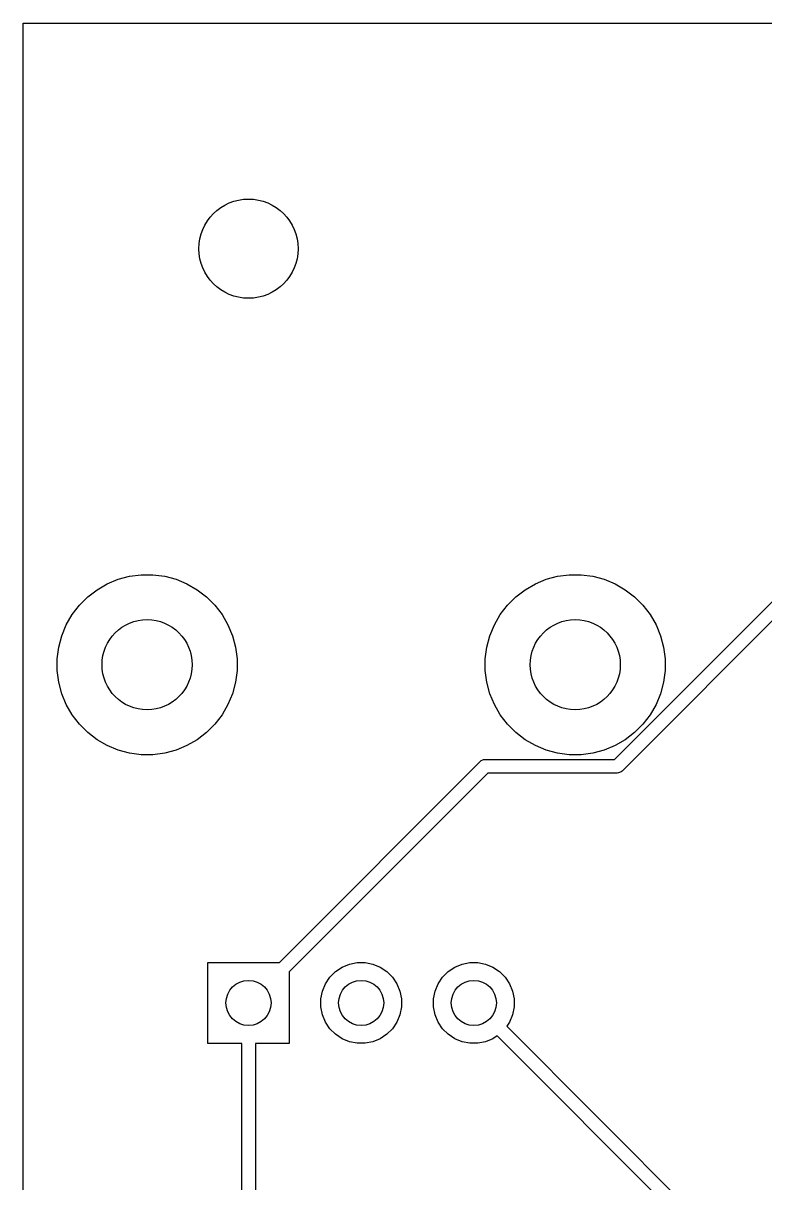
# Model space of a CAD drawing. Extents: x 119.8 to 199.8, y -185.2 to -95.2.
# Drawn here: x 119.76 to 136.21, y -120.88 to -95.16 of the extents above; entities that cross this region are included whole.
import ezdxf

# ---------------------------------------------------------------- set-up
doc = ezdxf.new("R2010")
doc.units = 0
doc.layers.add('BLACK', color=7, linetype='CONTINUOUS')

msp = doc.modelspace()

# ---------------------------------------------------------------- linework, layer by layer
at = {"layer": 'BLACK', "linetype": 'CONTINUOUS'}
for p, q in [((119.7556, -185.1644), (119.7556, -95.1644)), ((119.7556, -95.1644), (199.7556, -95.1644)), ((121.862721, -107.49554), (122.115419, -107.427829)), ((122.115419, -107.427829), (122.374794, -107.393682)), ((122.374794, -107.393682), (122.636406, -107.393682)), ((122.636406, -107.393682), (122.895781, -107.427829)), ((122.895781, -107.427829), (123.148479, -107.49554)), ((131.362721, -107.49554), (131.615419, -107.427829)), ((131.615419, -107.427829), (131.874794, -107.393682)), ((131.874794, -107.393682), (132.136406, -107.393682)), ((132.136406, -107.393682), (132.395781, -107.427829)), ((132.395781, -107.427829), (132.648479, -107.49554)), ((121.186908, -107.88572), (121.39446, -107.726461)), ((121.39446, -107.726461), (121.621023, -107.595655)), ((121.621023, -107.595655), (121.862721, -107.49554)), ((123.148479, -107.49554), (123.390177, -107.595655)), ((123.390177, -107.595655), (123.61674, -107.726461)), ((123.61674, -107.726461), (123.824292, -107.88572)), ((130.686908, -107.88572), (130.89446, -107.726461)), ((130.89446, -107.726461), (131.121023, -107.595655)), ((131.121023, -107.595655), (131.362721, -107.49554)), ((132.648479, -107.49554), (132.890177, -107.595655)), ((132.876526, -111.492), (136.843, -107.525526)), ((132.890177, -107.595655), (133.11674, -107.726461)), ((137.099066, -107.693724), (133.044724, -111.748066)), ((133.11674, -107.726461), (133.324292, -107.88572)), ((121.00192, -108.070708), (121.186908, -107.88572)), ((123.824292, -107.88572), (124.00928, -108.070708)), ((130.50192, -108.070708), (130.686908, -107.88572)), ((133.324292, -107.88572), (133.50928, -108.070708)), ((120.842661, -108.27826), (121.00192, -108.070708)), ((124.00928, -108.070708), (124.168539, -108.27826)), ((130.342661, -108.27826), (130.50192, -108.070708)), ((133.50928, -108.070708), (133.668539, -108.27826)), ((120.61174, -108.746521), (120.711855, -108.504823)), ((120.711855, -108.504823), (120.842661, -108.27826)), ((124.168539, -108.27826), (124.299345, -108.504823)), ((124.299345, -108.504823), (124.39946, -108.746521)), ((130.11174, -108.746521), (130.211855, -108.504823)), ((130.211855, -108.504823), (130.342661, -108.27826)), ((133.668539, -108.27826), (133.799345, -108.504823)), ((133.799345, -108.504823), (133.89946, -108.746521)), ((120.544029, -108.999219), (120.61174, -108.746521)), ((124.39946, -108.746521), (124.467171, -108.999219)), ((130.044029, -108.999219), (130.11174, -108.746521)), ((133.89946, -108.746521), (133.967171, -108.999219)), ((120.509882, -109.258594), (120.544029, -108.999219)), ((124.467171, -108.999219), (124.501318, -109.258594)), ((130.009882, -109.258594), (130.044029, -108.999219)), ((133.967171, -108.999219), (134.001318, -109.258594)), ((120.509882, -109.520206), (120.509882, -109.258594)), ((124.501318, -109.258594), (124.501318, -109.520206)), ((130.009882, -109.520206), (130.009882, -109.258594)), ((134.001318, -109.258594), (134.001318, -109.520206)), ((120.544029, -109.779581), (120.509882, -109.520206)), ((124.501318, -109.520206), (124.467171, -109.779581)), ((130.044029, -109.779581), (130.009882, -109.520206)), ((134.001318, -109.520206), (133.967171, -109.779581)), ((120.61174, -110.032279), (120.544029, -109.779581)), ((124.467171, -109.779581), (124.39946, -110.032279)), ((130.11174, -110.032279), (130.044029, -109.779581)), ((133.967171, -109.779581), (133.89946, -110.032279)), ((120.711855, -110.273977), (120.61174, -110.032279)), ((124.39946, -110.032279), (124.299345, -110.273977)), ((130.211855, -110.273977), (130.11174, -110.032279)), ((133.89946, -110.032279), (133.799345, -110.273977)), ((120.842661, -110.50054), (120.711855, -110.273977)), ((124.299345, -110.273977), (124.168539, -110.50054)), ((130.342661, -110.50054), (130.211855, -110.273977)), ((133.799345, -110.273977), (133.668539, -110.50054)), ((121.00192, -110.708092), (120.842661, -110.50054)), ((124.168539, -110.50054), (124.00928, -110.708092)), ((130.50192, -110.708092), (130.342661, -110.50054)), ((133.668539, -110.50054), (133.50928, -110.708092)), ((121.186908, -110.89308), (121.00192, -110.708092)), ((124.00928, -110.708092), (123.824292, -110.89308)), ((130.686908, -110.89308), (130.50192, -110.708092)), ((133.50928, -110.708092), (133.324292, -110.89308)), ((121.39446, -111.052339), (121.186908, -110.89308)), ((121.621023, -111.183145), (121.39446, -111.052339)), ((123.61674, -111.052339), (123.390177, -111.183145)), ((123.824292, -110.89308), (123.61674, -111.052339)), ((130.89446, -111.052339), (130.686908, -110.89308)), ((131.121023, -111.183145), (130.89446, -111.052339)), ((133.11674, -111.052339), (132.890177, -111.183145)), ((133.324292, -110.89308), (133.11674, -111.052339)), ((121.862721, -111.28326), (121.621023, -111.183145)), ((122.115419, -111.350971), (121.862721, -111.28326)), ((123.148479, -111.28326), (122.895781, -111.350971)), ((123.390177, -111.183145), (123.148479, -111.28326)), ((131.362721, -111.28326), (131.121023, -111.183145)), ((131.615419, -111.350971), (131.362721, -111.28326)), ((132.648479, -111.28326), (132.395781, -111.350971)), ((132.890177, -111.183145), (132.648479, -111.28326)), ((122.374794, -111.385118), (122.115419, -111.350971)), ((122.636406, -111.385118), (122.374794, -111.385118)), ((122.895781, -111.350971), (122.636406, -111.385118)), ((125.443468, -115.9894), (129.896934, -111.535934)), ((129.896934, -111.535934), (129.919664, -111.517279)), ((129.919664, -111.517279), (129.957899, -111.501442)), ((129.957899, -111.501442), (129.973736, -111.494882)), ((129.973736, -111.494882), (130.003, -111.492)), ((130.003, -111.492), (132.876526, -111.492)), ((131.874794, -111.385118), (131.615419, -111.350971)), ((132.136406, -111.385118), (131.874794, -111.385118)), ((132.395781, -111.350971), (132.136406, -111.385118)), ((130.065132, -111.792), (125.6556, -116.201532)), ((132.938658, -111.792), (130.065132, -111.792)), ((132.967922, -111.789118), (132.938658, -111.792)), ((132.990319, -111.77984), (132.967922, -111.789118)), ((133.021993, -111.766721), (132.990319, -111.77984)), ((133.044724, -111.748066), (133.021993, -111.766721)), ((123.8556, -117.7894), (123.8556, -115.9894)), ((123.8556, -115.9894), (125.443468, -115.9894)), ((125.6556, -116.201532), (125.6556, -117.7894)), ((126.559891, -116.318446), (126.684646, -116.193691)), ((126.684646, -116.193691), (126.831343, -116.095671)), ((126.831343, -116.095671), (126.994344, -116.028154)), ((126.994344, -116.028154), (127.167385, -115.993734)), ((127.167385, -115.993734), (127.343815, -115.993734)), ((127.343815, -115.993734), (127.516856, -116.028154)), ((127.516856, -116.028154), (127.679857, -116.095671)), ((127.679857, -116.095671), (127.826554, -116.193691)), ((127.826554, -116.193691), (127.951309, -116.318446)), ((129.059891, -116.318446), (129.184646, -116.193691)), ((129.184646, -116.193691), (129.331343, -116.095671)), ((129.331343, -116.095671), (129.494344, -116.028154)), ((129.494344, -116.028154), (129.667385, -115.993734)), ((129.667385, -115.993734), (129.843815, -115.993734)), ((129.843815, -115.993734), (130.016856, -116.028154)), ((130.016856, -116.028154), (130.179857, -116.095671)), ((130.179857, -116.095671), (130.326554, -116.193691)), ((130.326554, -116.193691), (130.451309, -116.318446)), ((126.394354, -116.628144), (126.461871, -116.465143)), ((126.461871, -116.465143), (126.559891, -116.318446)), ((127.951309, -116.318446), (128.049329, -116.465143)), ((128.049329, -116.465143), (128.116846, -116.628144)), ((128.894354, -116.628144), (128.961871, -116.465143)), ((128.961871, -116.465143), (129.059891, -116.318446)), ((130.451309, -116.318446), (130.549329, -116.465143)), ((130.549329, -116.465143), (130.616846, -116.628144)), ((126.359934, -116.801185), (126.394354, -116.628144)), ((128.116846, -116.628144), (128.151266, -116.801185)), ((128.859934, -116.801185), (128.894354, -116.628144)), ((130.616846, -116.628144), (130.651266, -116.801185)), ((126.359934, -116.977615), (126.359934, -116.801185)), ((126.394354, -117.150656), (126.359934, -116.977615)), ((128.151266, -116.977615), (128.116846, -117.150656)), ((128.151266, -116.801185), (128.151266, -116.977615)), ((128.859934, -116.977615), (128.859934, -116.801185)), ((128.894354, -117.150656), (128.859934, -116.977615)), ((130.651266, -116.977615), (130.616846, -117.150656)), ((130.651266, -116.801185), (130.651266, -116.977615)), ((126.461871, -117.313657), (126.394354, -117.150656)), ((128.116846, -117.150656), (128.049329, -117.313657)), ((128.961871, -117.313657), (128.894354, -117.150656)), ((130.616846, -117.150656), (130.549329, -117.313657)), ((126.559891, -117.460354), (126.461871, -117.313657)), ((126.684646, -117.585109), (126.559891, -117.460354)), ((127.951309, -117.460354), (127.826554, -117.585109)), ((128.049329, -117.313657), (127.951309, -117.460354)), ((129.059891, -117.460354), (128.961871, -117.313657)), ((129.184646, -117.585109), (129.059891, -117.460354)), ((130.549329, -117.313657), (130.486307, -117.407975)), ((130.486307, -117.407975), (134.592732, -121.5144)), ((126.831343, -117.683129), (126.684646, -117.585109)), ((126.994344, -117.750646), (126.831343, -117.683129)), ((127.167385, -117.785066), (126.994344, -117.750646)), ((127.516856, -117.750646), (127.343815, -117.785066)), ((127.679857, -117.683129), (127.516856, -117.750646)), ((127.826554, -117.585109), (127.679857, -117.683129)), ((129.331343, -117.683129), (129.184646, -117.585109)), ((129.494344, -117.750646), (129.331343, -117.683129)), ((129.667385, -117.785066), (129.494344, -117.750646)), ((130.016856, -117.750646), (129.843815, -117.785066)), ((130.179857, -117.683129), (130.016856, -117.750646)), ((130.274175, -117.620107), (130.179857, -117.683129)), ((134.424534, -121.770466), (130.274175, -117.620107)), ((124.6082, -117.7894), (123.8556, -117.7894)), ((124.6082, -130.7894), (124.6082, -117.7894)), ((125.6556, -117.7894), (124.9082, -117.7894)), ((124.9082, -117.7894), (124.9082, -130.7894)), ((127.343815, -117.785066), (127.167385, -117.785066)), ((129.843815, -117.785066), (129.667385, -117.785066))]:
    msp.add_line(p, q, dxfattribs=at)
at = {"layer": 'BLACK'}
for centre, radius in [((124.7556, -100.1644), 1.1), ((124.7556, -100.1644), 1.099999), ((122.5056, -109.3894), 1), ((122.5056, -109.3894), 1), ((132.0056, -109.3894), 1), ((132.0056, -109.3894), 1), ((124.7556, -116.8894), 0.5), ((124.7556, -116.8894), 0.5), ((127.2556, -116.8894), 0.5), ((127.2556, -116.8894), 0.5), ((129.7556, -116.8894), 0.5), ((129.7556, -116.8894), 0.5)]:
    msp.add_circle(centre, radius, dxfattribs=at)
at = {"layer": 'WHITE'}
for centre, radius in [((124.7556, -100.1644), 1.099999), ((122.5056, -109.3894), 1), ((132.0056, -109.3894), 1), ((124.7556, -116.8894), 0.5), ((127.2556, -116.8894), 0.5), ((129.7556, -116.8894), 0.5)]:
    msp.add_circle(centre, radius, dxfattribs=at)

doc.saveas('drawing.dxf')
